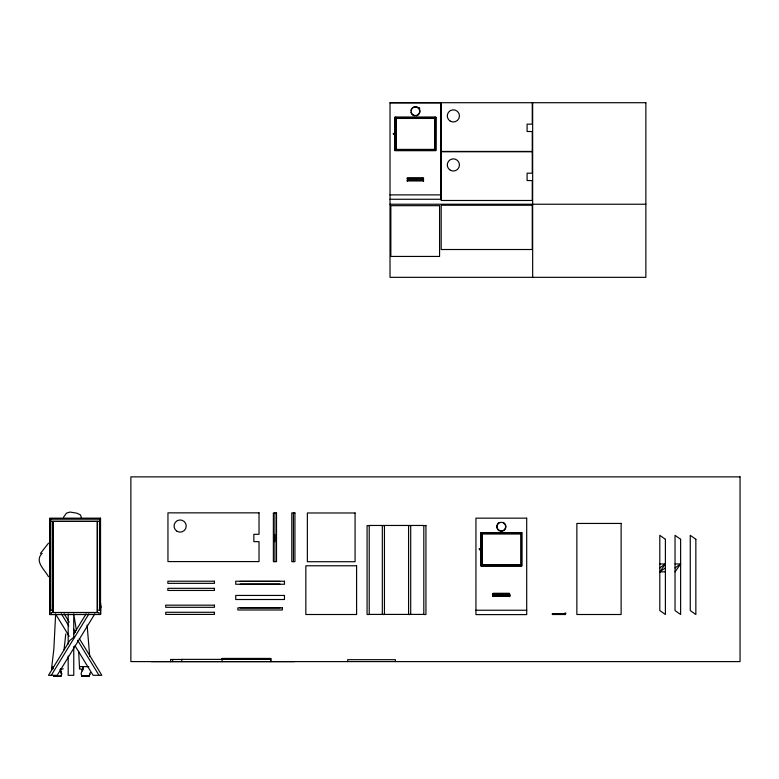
<?xml version="1.0" encoding="UTF-8"?>
<svg xmlns="http://www.w3.org/2000/svg" width="779" height="779" viewBox="0 0 779 779"><rect width="100%" height="100%" fill="white"/><g stroke="black" fill="none" stroke-linecap="round" stroke-linejoin="round"><path stroke-width="1.17" d="M49.778 610.239L49.778 519.174L100.54 519.174M53.099 668.995L53.099 666.571L51.511 668.918L53.848 649.111L55.611 614.631M493.409 594.864L493.409 594.114M100.637 608.311L100.666 606.88M82.876 669.599L79.546 668.82L79.604 666.561L88.757 666.697M64.014 649.9L65.796 633.921M82.457 670.787L82.973 667.681L82.467 670.777M61.074 671.965L61.726 673.777L61.025 676.172L53.761 676.289M99.985 608.759L100.51 606.481M100.51 605.858L100.296 610.541L100.51 605.741L99.994 605.711M61.19 675.685L61.726 673.777M90.354 672.481L89.127 676.172L81.814 676.172L81.123 673.777L82.983 666.668M564.454 614.504L565.126 612.888L565.875 613.19L565.33 614.504L552.272 614.504L552.272 613.755L564.765 613.755M42.144 553.372C34.023 561.24 44.802 569.741 48.483 576.703M73.762 634.057L86.109 613.901M51.287 675.315L88.903 613.901M94.824 613.901L57.208 675.315L48.493 675.315L69.818 640.504L73.762 637.28M40.43 553.45L48.483 543.177M51.511 668.918L53.099 666.571M665.393 571.864L659.803 571.864L665.393 563.967L659.803 563.967M675.033 571.864L680.622 563.967L675.033 563.967M63.566 517.139L66.439 513.176L69.993 512.046L77.024 513.225L80.636 515.036L81.22 517.47M50.187 607.075L50.012 605.77L49.963 607.075M395.089 135.195L393.668 134.329L393.668 133.521L395.089 132.654M481.023 550.549L479.601 549.682L479.601 548.874L481.023 548.007M659.803 567.92L665.393 563.967M659.803 571.864L665.393 567.92M675.033 567.92L680.622 563.967M63.255 668.801L59.866 669.677M49.593 605.838L49.856 607.834M50.08 610.609L49.807 605.741L50.323 605.711M49.817 605.858L50.323 605.828M49.885 609.003L50.119 605.838M82.262 676.172L88.952 676.094L81.814 676.172M390.006 102.809L440.778 102.809L440.778 199.258L390.016 199.258M395.089 117.376L435.802 117.376M396.005 118.291L434.789 118.291M393.668 133.521L393.161 133.521L393.668 134.329M396.005 149.558L434.789 149.558M407.281 178.352L423.523 178.352M407.281 178.751L423.523 178.751M407.281 180.485L423.523 180.485M407.281 180.884L423.523 180.884M390.016 194.886L440.778 194.886M390.016 204.234L645.859 204.234M50.791 521.307L99.527 521.307M369.217 525.465L423.805 525.465M481.023 532.729L521.735 532.729M481.938 533.644L520.723 533.644M520.615 533.79L482.035 533.79L482.035 564.756L520.615 564.756M479.601 548.874L479.095 548.874L479.601 549.682M481.938 564.911L520.723 564.911M240.253 581.416L279.953 581.416M240.253 584.055L279.953 584.055M493.107 593.997L509.31 593.997M492.494 594.114L509.447 594.095M492.494 594.221L509.242 594.221M492.494 594.416L509.953 594.474L509.953 596.227L492.698 596.227L492.698 594.474M492.698 595.896L509.953 595.896M49.652 603.452L49.652 614.105M100.666 603.452L100.666 614.105M49.807 605.643L50.645 605.643M49.652 610.123L52.923 610.239M97.394 610.142L100.666 610.123M475.95 610.239L526.711 610.239M369.217 614.407L423.805 614.407M565.379 614.407L552.574 614.407L552.574 613.755M222.103 661.605L222.103 658.459L270.839 658.459L270.839 661.605M222.103 658.557L270.839 658.557M182.481 659.472L170.591 659.472L170.591 661.605M53.712 676.172L61.025 676.172M100.734 605.838L100.569 607.717M64.209 613.901L69.224 622.09M73.615 629.257L75.495 632.324M79.254 638.468L101.825 675.315L93.11 675.315L75.008 645.762M61.424 613.901L68.825 625.995M77.559 640.241L99.03 675.315M55.494 613.901L69.195 636.268M60.665 671.031L61.307 673.621L60.587 668.849M50.002 610.493L50.041 605.848M49.807 606.481L50.343 608.759M76.449 630.542L73.732 613.959L73.762 637.982M89.702 656.376L87.112 625.07M78.66 651.263L79.546 668.81M49.652 606.88L49.69 608.311M532.661 102.711L532.661 277.334M532.252 102.711L532.252 124.163L527.091 124.163L527.091 131.505L532.252 131.505L532.252 151.438L441.187 151.438L441.187 102.711M521.628 532.622L521.628 565.827L481.023 565.827L481.023 532.573M520.723 532.622L520.723 565.827M509.554 594.523L509.554 593.608L493.107 593.608L493.107 594.913M509.447 594.523L509.447 593.286L493.204 593.286L493.204 594.523M509.447 596.656L509.447 595.419L493.204 595.419L493.204 596.227M509.145 594.474L509.145 595.789L493.506 595.789L493.506 594.474M481.938 532.622L481.938 565.827M480.818 548.104L480.818 532.573L521.833 532.573L521.833 565.973L480.818 565.973L480.818 550.441M435.802 117.22L435.704 150.474L395.089 150.474L395.089 117.22M434.789 117.278L434.789 150.474M423.523 179.17L423.523 177.933L407.281 177.933L407.281 179.17M423.523 181.303L423.523 180.066L407.281 180.066L407.281 181.303M396.005 117.278L396.005 150.474M395.42 661.605L395.42 659.677L347.707 659.677L347.707 661.605M394.895 132.761L394.895 117.22L435.909 117.22L435.909 150.629L394.895 150.629L394.895 135.088M294.618 661.605L151.233 661.605M293.42 512.923L293.42 561.659M280.158 607.854L240.059 607.854M274.89 512.923L274.89 561.659M274.792 534.375L274.792 541.726M270.732 661.605L270.732 659.365L181.799 659.365L181.799 661.605M172.724 659.472L172.724 661.605M100.364 607.075L100.325 605.78L100.131 607.075M99.527 519.174L99.527 610.239M99.021 614.504L99.021 612.576L51.297 612.576L51.297 614.504M97.394 521.307L97.394 612.576M73.762 646.414L73.762 675.315L68.182 675.315L68.182 656.054M68.182 613.901L68.182 644.009M52.923 521.307L52.923 612.576M50.791 519.174L50.791 610.239M410.932 110.394A4.567 4.567 0 0 1 417.164 107.064A4.567 4.567 0 0 1 419.209 113.822M418.644 114.513A4.567 4.567 0 0 1 416.307 115.769M414.525 115.769A4.567 4.567 0 0 1 410.932 112.176M419.151 107.551A5.278 5.278 0 0 1 419.803 108.349M505.561 524.89A4.567 4.567 0 0 1 503.088 530.859M502.231 531.112A4.567 4.567 0 0 1 500.449 531.112M499.592 530.859A4.567 4.567 0 0 1 497.547 529.175M497.119 528.386A4.567 4.567 0 0 1 497.119 524.89M497.547 524.101A4.567 4.567 0 0 1 499.592 522.417M503.088 522.417A4.567 4.567 0 0 1 505.143 524.101M509.242 594.114L509.242 594.864L509.242 594.114M89.692 674.273L89.371 675.675L89.692 674.273M645.859 102.711L390.016 102.711L390.016 277.334L645.859 277.334L645.859 102.711M434.692 118.447L396.112 118.447L396.112 149.412L434.692 149.412L434.692 118.447M532.252 151.739L441.187 151.739L441.187 200.476L532.252 200.476L532.252 180.543L527.091 180.543L527.091 173.201L532.252 173.201L532.252 151.739M532.252 205.247L441.187 205.247L441.187 249.514L532.252 249.514L532.252 205.247M439.57 205.675L390.844 205.675L390.844 256.437L439.57 256.437L439.57 205.675M740.05 476.865L130.872 476.865L130.872 661.605L740.05 661.605L740.05 476.865M259.027 512.855L167.952 512.855L167.952 561.581L259.027 561.581L259.027 541.648L253.866 541.648L253.866 534.306L259.027 534.306L259.027 512.855M276.516 512.923L273.371 512.923L273.371 561.659L276.516 561.659L276.516 512.923M294.939 512.923L291.794 512.923L291.794 561.659L294.939 561.659L294.939 512.923M355.078 512.981L307.354 512.981L307.354 561.717L355.078 561.717L355.078 512.981M100.54 518.162L49.778 518.162L49.778 614.612L100.54 614.504L100.54 518.162M526.701 518.162L475.94 518.162L475.95 614.612L526.711 614.612L526.701 518.162M97.297 521.404L53.03 521.404L53.03 612.479L97.297 612.479L97.297 521.404M621.126 523.439L576.859 523.439L576.859 614.504L621.126 614.504L621.126 523.439M369.217 525.572L367.084 525.572L367.084 614.504L369.217 614.504L369.217 525.572M384.446 525.572L382.314 525.572L382.314 614.504L384.446 614.504L384.446 525.572M410.708 525.572L408.576 525.572L408.576 614.504L410.708 614.504L410.708 525.572M425.938 525.572L423.805 525.572L423.805 614.504L425.938 614.504L425.938 525.572M356.597 565.778L305.835 565.778L305.835 614.504L356.597 614.504L356.597 565.778M214.449 581.212L167.855 581.212L167.855 583.344L214.449 583.344L214.449 581.212M284.471 581.212L235.735 581.212L235.735 584.26L284.471 584.26L284.471 581.212M214.449 588.32L167.855 588.32L167.855 590.453L214.449 590.453L214.449 588.32M284.471 595.448L235.735 595.448L235.735 599.509L284.471 599.509L284.471 595.448M214.449 605.166L165.723 605.166L165.723 607.299L214.449 607.299L214.449 605.166M282.339 607.854L237.868 607.854L237.868 609.986L282.339 609.986L282.339 607.854M214.449 612.275L165.723 612.275L165.723 614.407L214.449 614.407L214.449 612.275M695.851 539.282L690.262 535.329L690.262 610.561L695.851 614.504L695.851 539.282M680.622 539.282L675.033 535.329L675.033 610.561L680.622 614.504L680.622 539.282M665.393 539.282L659.803 535.329L659.803 610.561L665.393 614.504L665.393 539.282M450.32 170.221A6.096 6.096 0 0 0 459.464 164.944A6.096 6.096 0 0 0 450.32 159.666A6.096 6.096 0 0 0 450.32 170.221M450.32 121.183A6.096 6.096 0 0 0 459.464 115.905A6.096 6.096 0 0 0 450.32 110.628A6.096 6.096 0 0 0 450.32 121.183M413.26 115.019A4.314 4.314 0 0 0 419.725 111.28A4.314 4.314 0 0 0 413.26 107.551A4.314 4.314 0 0 0 413.26 115.019M177.096 531.327A6.096 6.096 0 0 0 186.23 526.049A6.096 6.096 0 0 0 177.096 520.771A6.096 6.096 0 0 0 177.096 531.327M499.183 530.372A4.314 4.314 0 0 0 505.659 526.633A4.314 4.314 0 0 0 499.183 522.894A4.314 4.314 0 0 0 499.183 530.372"/></g></svg>
